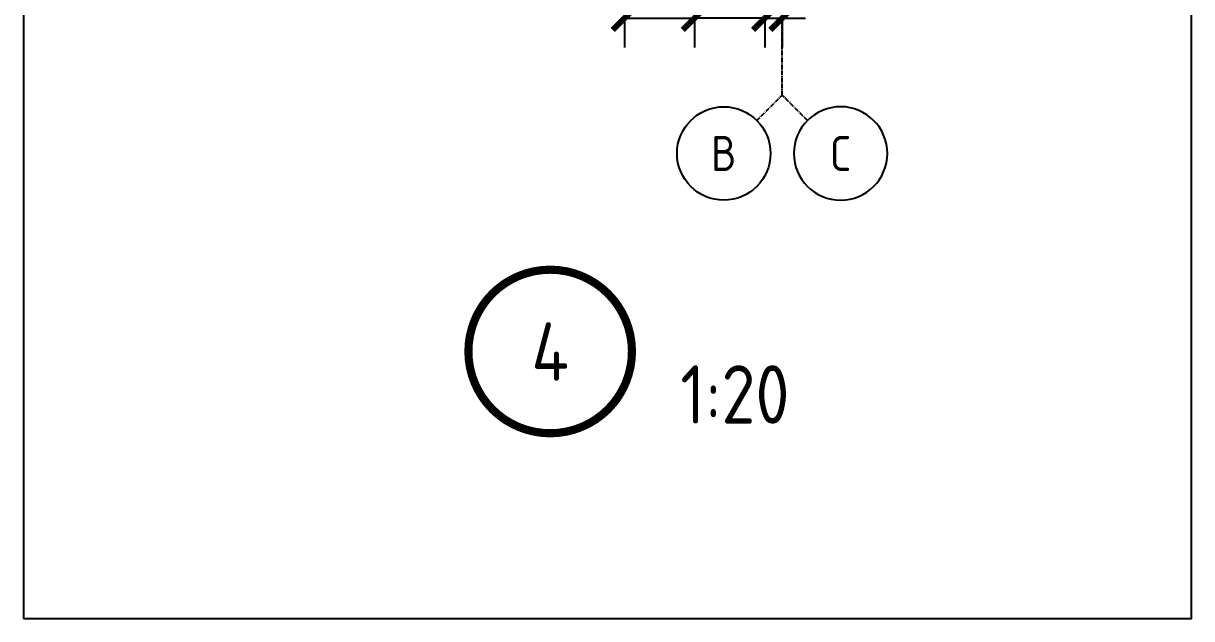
# Model space of a CAD drawing. Extents: x 105561 to 193510, y -55932 to 89115.
# Drawn here: x 109520 to 111520, y -8814 to -7795 of the extents above; entities that cross this region are included whole.
import ezdxf
from ezdxf.enums import TextEntityAlignment as Align

# ---------------------------------------------------------------- set-up
doc = ezdxf.new("R2010")
doc.units = 0
doc.header["$LTSCALE"] = 10
doc.header["$MEASUREMENT"] = 0
doc.header["$PDMODE"] = 3
doc.linetypes.add('CENTER2', pattern=[1.125, 0.75, -0.125, 0.125, -0.125])
doc.layers.get('0').update_dxf_attribs({"linetype": 'CONTINUOUS'})
doc.layers.get('DEFPOINTS').update_dxf_attribs({"linetype": 'CONTINUOUS'})
for name, color, linetype in [('文字', 1, 'CONTINUOUS'), ('标注', 7, 'CONTINUOUS'), ('轴线', 6, 'CENTER2'), ('辅助', 2, 'CONTINUOUS')]:
    doc.layers.add(name, color=color, linetype=linetype)
doc.styles.add('GB', font='gbenor.shx', dxfattribs={"bigfont": 'gbcbig.shx'})
doc.dimstyles.new('20', dxfattribs={"dimscale": 20, "dimtxt": 3, "dimasz": 2, "dimexe": 2.5, "dimexo": 3.5, "dimgap": 1, "dimtad": 1, "dimdec": 0, "dimzin": 12, "dimtxsty": 'GB', "dimblk1": 'ARCHTICK', "dimblk2": 'ARCHTICK', "dimsah": 1, "dimcen": 1, "dimclrd": 256, "dimclre": 256, "dimazin": 3, "dimtfac": 1, "dimtdec": 4, "dimtmove": 0, "dimatfit": 3, "dimtolj": 1})

# ---------------------------------------------------------------- blocks, each defined once
blk = doc.blocks.new('轴')
blk.add_circle((0, 0), 4)
blk = doc.blocks.new('_ARCHTICK')
at = {"color": 0, "linetype": 'BYBLOCK', "const_width": 0.25}
blk.add_lwpolyline([(-0.5, -0.5), (0.5, 0.5)], dxfattribs=at)
blk = doc.blocks.new('*D283')
at = {"linetype": 'BYBLOCK'}
for p, q in [((110789.3, -7606), (110789.3, -7836)), ((110819.3, -7606), (110819.3, -7836)), ((110789.3, -7786), (110749.3, -7786)), ((110789.3, -7786), (110819.3, -7786)), ((110789.3, -7786), (110819.3, -7786)), ((110819.3, -7786), (110859.3, -7786))]:
    blk.add_line(p, q, dxfattribs=at)
at = {"layer": 'DEFPOINTS', "color": 0, "linetype": 'BYBLOCK'}
for p in [(110789.3, -7536), (110819.3, -7536), (110819.3, -7786)]:
    blk.add_point(p, dxfattribs=at)
at = {"linetype": 'BYBLOCK', "xscale": 40, "yscale": 40, "zscale": 40}
blk.add_blockref('_ARCHTICK', (110789.3, -7786), dxfattribs=at)
at = {"linetype": 'BYBLOCK', "xscale": 40, "yscale": 40, "zscale": 40, "rotation": 180}
blk.add_blockref('_ARCHTICK', (110819.3, -7786), dxfattribs=at)
at = {"color": 0, "linetype": 'BYBLOCK', "insert": (110883.9, -7739.7), "char_height": 60, "attachment_point": 5, "style": 'GB'}
blk.add_mtext('\\A1;30', dxfattribs=at)
blk = doc.blocks.new('*D284')
at = {"linetype": 'BYBLOCK'}
for p, q in [((110549.3, -7606), (110549.3, -7836)), ((110669.3, -7606), (110669.3, -7836)), ((110549.3, -7786), (110669.3, -7786))]:
    blk.add_line(p, q, dxfattribs=at)
at = {"layer": 'DEFPOINTS', "color": 0, "linetype": 'BYBLOCK'}
for p in [(110549.3, -7536), (110669.3, -7536), (110669.3, -7786)]:
    blk.add_point(p, dxfattribs=at)
at = {"linetype": 'BYBLOCK', "xscale": 40, "yscale": 40, "zscale": 40, "rotation": 180}
blk.add_blockref('_ARCHTICK', (110549.3, -7786), dxfattribs=at)
at = {"linetype": 'BYBLOCK', "xscale": 40, "yscale": 40, "zscale": 40}
blk.add_blockref('_ARCHTICK', (110669.3, -7786), dxfattribs=at)
at = {"color": 0, "linetype": 'BYBLOCK', "insert": (110609.3, -7736.5), "char_height": 60, "attachment_point": 5, "style": 'GB'}
blk.add_mtext('\\A1;120', dxfattribs=at)
blk = doc.blocks.new('*D285')
at = {"linetype": 'BYBLOCK'}
for p, q in [((110669.3, -7606), (110669.3, -7836)), ((110789.3, -7606), (110789.3, -7836)), ((110789.3, -7786), (110669.3, -7786))]:
    blk.add_line(p, q, dxfattribs=at)
at = {"layer": 'DEFPOINTS', "color": 0, "linetype": 'BYBLOCK'}
for p in [(110669.3, -7536), (110789.3, -7536), (110669.3, -7786)]:
    blk.add_point(p, dxfattribs=at)
at = {"linetype": 'BYBLOCK', "xscale": 40, "yscale": 40, "zscale": 40, "rotation": 180}
blk.add_blockref('_ARCHTICK', (110669.3, -7786), dxfattribs=at)
at = {"linetype": 'BYBLOCK', "xscale": 40, "yscale": 40, "zscale": 40}
blk.add_blockref('_ARCHTICK', (110789.3, -7786), dxfattribs=at)
at = {"color": 0, "linetype": 'BYBLOCK', "insert": (110729.3, -7736.5), "char_height": 60, "attachment_point": 5, "style": 'GB'}
blk.add_mtext('\\A1;120', dxfattribs=at)
blk = doc.blocks.new('详图符号')
at = {"const_width": 0.7}
blk.add_lwpolyline([(-7, 0, 1), (7, 0, 1)], format="xyb", close=True, dxfattribs=at)
at = {"color": 0, "style": 'GB', "flags": 12}
blk.add_attdef('1', text='', height=5, dxfattribs=at).set_placement((0, 0), align=Align.MIDDLE)

msp = doc.modelspace()

# ---------------------------------------------------------------- linework, layer by layer
at = {"layer": '轴线'}
for p, q in [((110819.3, -7917.5), (110819.3, -6066.6)), ((110775.8, -7961), (110819.3, -7917.5)), ((110862.7, -7961), (110819.3, -7917.5))]:
    msp.add_line(p, q, dxfattribs=at)
at = {"layer": '辅助'}
msp.add_lwpolyline([(109520.2, -8813.8), (111520.2, -8813.8), (111520.2, -5813.8), (109520.2, -5813.8)], close=True, dxfattribs=at)

# ---------------------------------------------------------------- block references
at = {"layer": '标注', "color": 1}
ref = msp.add_blockref('轴', (110719.3, -8017.5), dxfattribs=dict(at, xscale=20, yscale=20, zscale=20))
ref.add_attrib('1', 'B', dxfattribs={"layer": '0', "color": 0, "height": 60, "style": 'GB', "flags": 12}).set_placement((110719.3, -8017.5), align=Align.MIDDLE)
ref = msp.add_blockref('轴', (110919.3, -8017.5), dxfattribs=dict(at, xscale=-20, yscale=20, zscale=20))
ref.add_attrib('1', 'C', dxfattribs={"layer": '0', "color": 0, "height": 60, "style": 'GB', "flags": 12}).set_placement((110919.3, -8017.5), align=Align.MIDDLE)
at = {"layer": '标注', "color": 1, "xscale": 20, "yscale": 20, "zscale": 20}
msp.add_blockref('详图符号', (110422.1, -8356.5), dxfattribs=at).add_auto_attribs({'1': '4'})

# ---------------------------------------------------------------- texts
at = {"layer": '文字', "style": 'GB'}
msp.add_text('1:20', height=100, dxfattribs=at).set_placement((110644.9, -8480.1))

# ---------------------------------------------------------------- dimensions: what is measured, and where the dimension line sits
at = {"layer": '标注', "color": 1}
for base, p1, p2, angle, picture, middle in [((110669.3, -7786), (110549.3, -7536), (110669.3, -7536), 0, '*D284', (110609.3, -7736.5)), ((110669.3, -7786), (110789.3, -7536), (110669.3, -7536), 180, '*D285', (110729.3, -7736.5)), ((110819.3, -7786), (110789.3, -7536), (110819.3, -7536), 0, '*D283', (110883.9, -7739.7))]:
    dim = msp.add_linear_dim(base=base, p1=p1, p2=p2, angle=angle, dimstyle='20', dxfattribs=at)
    dim.commit()
    dim.dimension.update_dxf_attribs({"geometry": picture, "text_midpoint": middle, "dimtype": 161})

doc.saveas('drawing.dxf')
